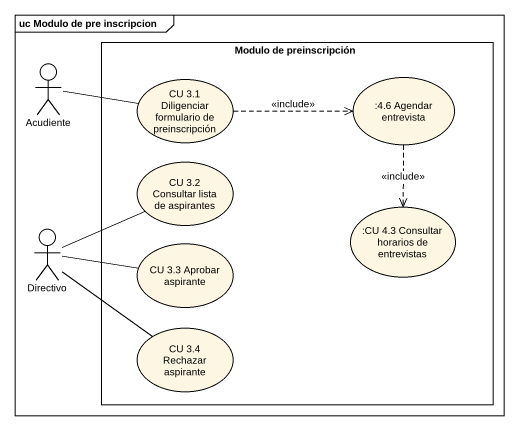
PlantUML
@startuml
mainframe uc Modulo de pre inscripcion
actor Acudiente
rectangle "Modulo de preinscripción" as Modulo_de_preinscripción {
  usecase "CU 3.1 Diligenciar formulario de preinscripción" as CU_3_1_Diligenciar
  usecase ":4.6 Agendar entrevista" as u4_6_Agendar_entrevista
  usecase "CU 3.2 Consultar lista de aspirantes" as CU_3_2_Consultar_lista_de
  usecase ":CU 4.3 Consultar horarios de entrevistas" as CU_4_3_Consultar_horarios
  usecase "CU 3.3 Aprobar aspirante" as CU_3_3_Aprobar_aspirante
  usecase "CU 3.4 Rechazar aspirante" as CU_3_4_Rechazar_aspirante
}
actor Directivo
Acudiente -right- CU_3_1_Diligenciar
CU_3_1_Diligenciar .right.> u4_6_Agendar_entrevista : <<include>>
u4_6_Agendar_entrevista ..> CU_4_3_Consultar_horarios : <<include>>
Directivo -right- CU_3_2_Consultar_lista_de
Directivo -right- CU_3_3_Aprobar_aspirante
CU_3_4_Rechazar_aspirante -up- Directivo
@enduml
